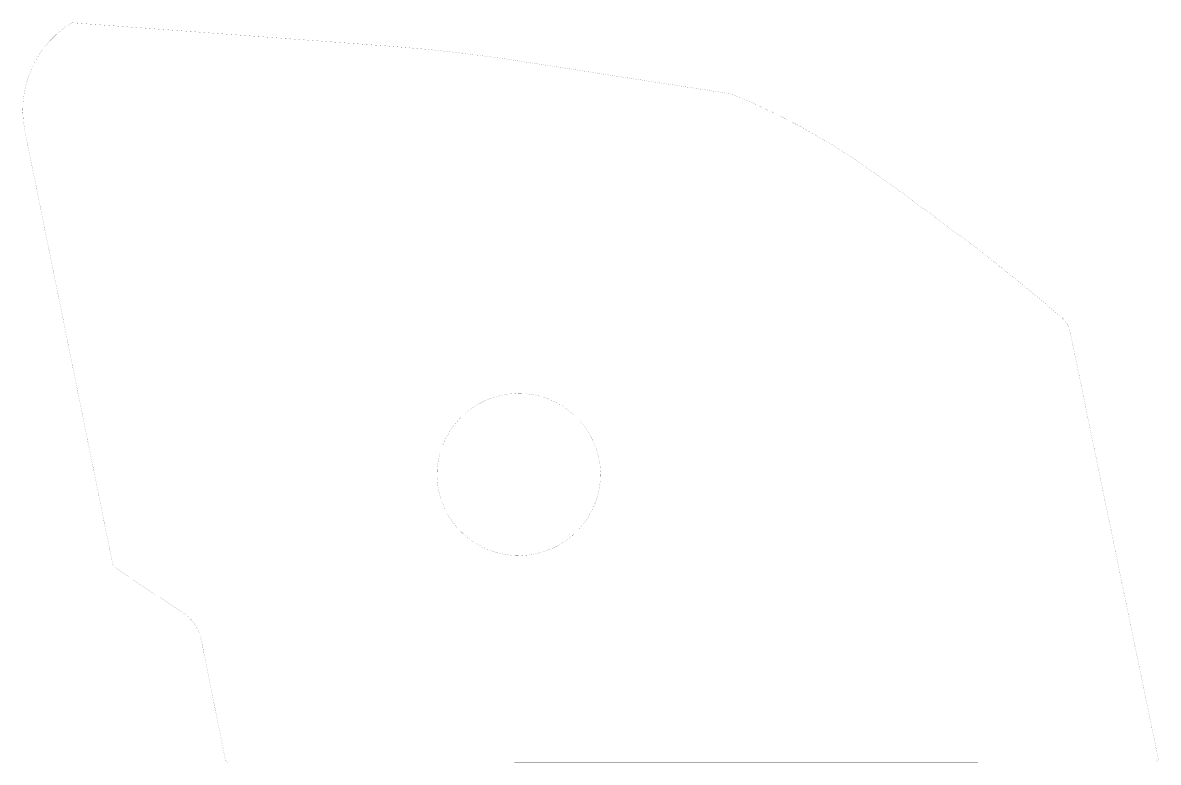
# Model space of a CAD drawing. Extents: x 0 to 743, y 0 to 484.
import ezdxf

# ---------------------------------------------------------------- set-up
doc = ezdxf.new("R2010")
doc.units = 0
doc.layers.add('PLANE_1', color=7, linetype='CONTINUOUS')

msp = doc.modelspace()

# ---------------------------------------------------------------- linework, layer by layer
at = {"layer": 'PLANE_1', "color": 2, "const_width": 0.05}
for points in [[(541.4, 396.36, 0.021278), (506.9, 416.79, 0.025457), (463.67, 437.19, -0.00014), (352.88, 454.33, 0.000723), (314.48, 460.27, 0.018714), (240.38, 468.41, 0.000088), (32.07, 483.76, 0.314703), (1.33, 413.19, -0.000248), (58.91, 129.24, 0.000265), (58.91, 129.24, 0.19908), (60.19, 127.35), (104.88, 97.74, -0.199457), (116.76, 80.11), (132.55, 1.6, 0.357202), (134.51, 0), (740.75, 0.1, 0.474395), (742.71, 2.49), (685.15, 281.35, 0.165277), (679.34, 291.23, 0.021912), (594, 358.6, 0.012301)], [(270.96, 186.72, 0.9912), (377.98, 189.75, 0.9912)]]:
    msp.add_lwpolyline(points, format="xyb", close=True, dxfattribs=at)

doc.saveas('drawing.dxf')
